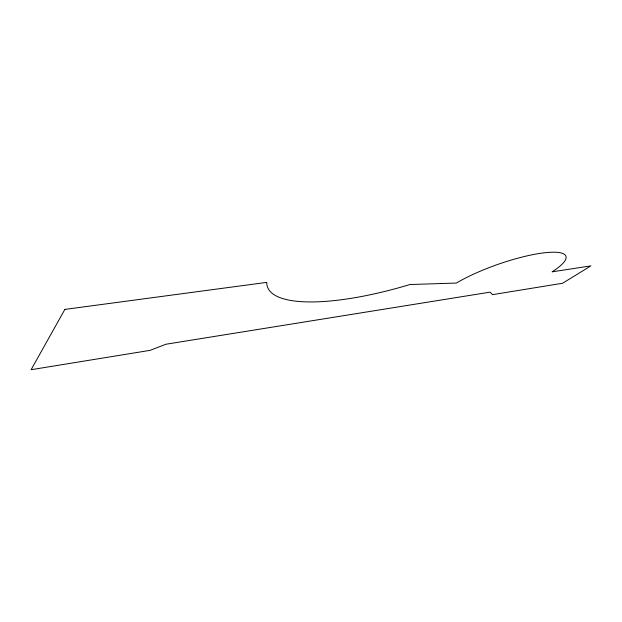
<?xml version="1.0" encoding="UTF-8"?>
<svg xmlns="http://www.w3.org/2000/svg" width="622" height="622" viewBox="0 0 622 622"><rect width="100%" height="100%" fill="white"/><g stroke="black" fill="none" stroke-linecap="round" stroke-linejoin="round"><path stroke-width="0.93" d="M64.867 309.406L31.1 369.709L150.065 350.357L165.981 344.223L490.027 292.146L492.476 294.657L562.552 283.259L590.9 265.889L552.103 271.837A66.896 14.796 -19.3 0 0 544.242 252.812A66.896 14.796 -19.3 0 0 456.416 283.049L409.96 284.526A152.584 43.626 -18.6 0 1 266.737 282.38L64.867 309.406"/></g></svg>
